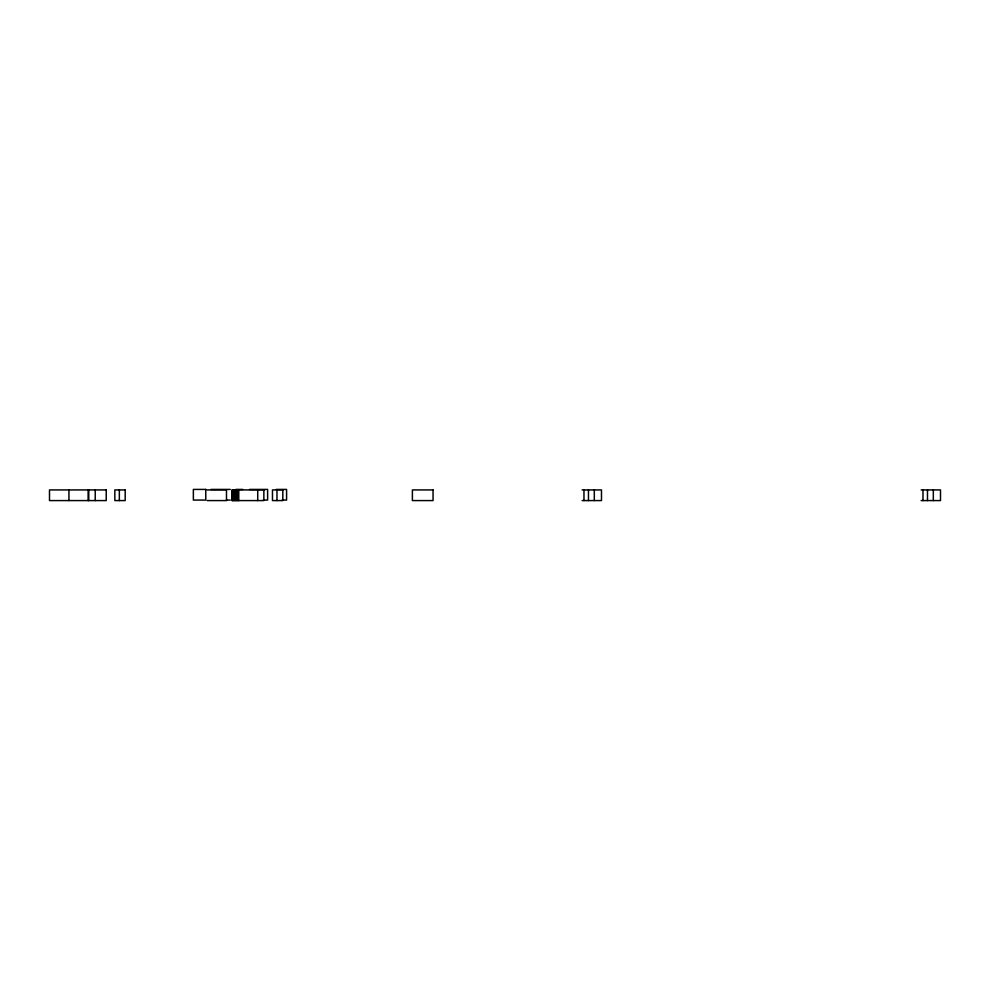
<?xml version="1.0" encoding="UTF-8"?>
<svg xmlns="http://www.w3.org/2000/svg" width="990" height="990" viewBox="0 0 990 990"><rect width="100%" height="100%" fill="white"/><g stroke="black" fill="none" stroke-linecap="round" stroke-linejoin="round"><path stroke-width="1.49" d="M210.907 489.419L230.249 489.419M235.868 489.419L242.773 489.419M249.517 489.419L267.622 489.419L267.622 500.074L263.278 500.074M276.235 489.419L286.58 489.419L286.58 500.074L282.2 500.074M207.133 489.926L226.487 489.926L226.487 500.581L207.133 500.581M582.132 489.926L601.487 489.926L601.487 500.581L582.132 500.581M921.146 489.926L940.5 489.926L940.5 500.581L921.146 500.581M226.302 500.074L230.249 500.074M933.323 489.926L933.323 500.581M927.482 489.926L927.482 500.581M922.977 489.926L922.977 500.581M594.309 489.926L594.309 500.581M588.468 489.926L588.468 500.581M583.964 489.926L583.964 500.581M276.977 489.926L276.977 500.581M257.722 489.926L257.722 500.581M238.763 489.926L238.763 500.581M238.008 489.926L238.008 500.581M236.907 489.926L236.907 500.581M235.595 489.926L235.595 500.581M234.234 489.926L234.234 500.581M233.108 489.926L233.108 500.581M232.353 489.926L232.353 500.581M119.344 489.926L119.344 500.581M95.226 489.926L95.226 500.581M88.766 489.926L88.766 500.581M88.122 489.926L88.122 500.581M68.941 489.926L68.941 500.581M205.772 489.419L193.359 489.419L193.359 500.074L205.772 500.074L205.772 489.419M106.227 489.926L49.5 489.926L49.5 500.581L106.227 500.581L106.227 489.926M125.186 489.926L114.84 489.926L114.84 500.581L125.186 500.581L125.186 489.926M263.86 489.926L232.093 489.926L232.093 500.581L263.86 500.581L263.86 489.926M282.818 489.926L272.473 489.926L272.473 500.581L282.818 500.581L282.818 489.926M433.051 489.926L412.397 489.926L412.397 500.581L433.051 500.581L433.051 489.926"/></g></svg>
